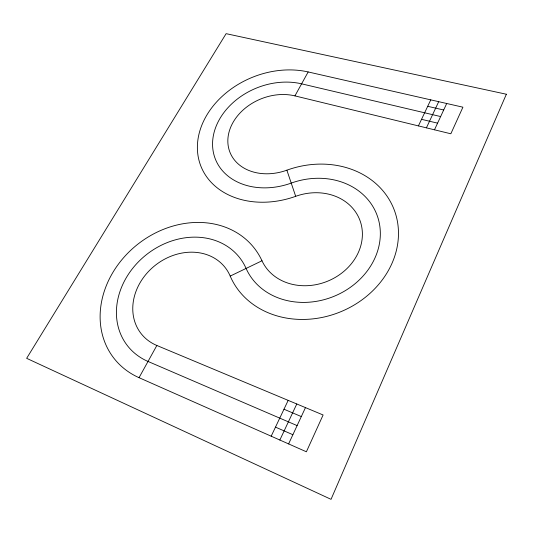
<?xml version="1.0" encoding="UTF-8"?>
<svg xmlns="http://www.w3.org/2000/svg" width="533" height="533" viewBox="0 0 533 533"><rect width="100%" height="100%" fill="white"/><g stroke="black" fill="none" stroke-linecap="round" stroke-linejoin="round"><path stroke-width="0.8" d="M288.606 443.916L305.469 407.612M434.488 129.805L446.707 103.495M279.852 440.038L296.781 403.974M426.413 127.84L438.699 101.67M271.184 436.194L288.173 400.383M418.412 125.901L430.764 99.864M156.855 345.477L323.105 414.98L306.388 451.784L139.04 377.677L156.855 345.477A53.46 44.925 -38.3 0 1 150.999 268.992A53.46 44.925 -38.3 0 1 230.203 276.087A88.445 75.753 -22.1 0 0 339.821 312.118A88.445 75.753 -22.1 0 0 394.34 210.222A88.445 75.753 -22.1 0 0 286.874 170.18A48.496 37.923 -22.5 0 1 228.031 137.414A48.496 37.923 -22.5 0 1 294.929 95.887L308.174 71.948L462.917 107.186L450.838 133.783L294.929 95.887M230.203 276.087L261.989 260.777A53.007 45.352 -22.1 0 0 327.955 281.051A53.007 45.352 -22.1 0 0 359.828 220.069A53.007 45.352 -22.1 0 0 295.688 196.317A80.909 63.32 -22.4 0 1 197.656 141.931A80.909 63.32 -22.4 0 1 308.174 71.948M427.706 106.3L443.683 109.998M440.638 116.554L301.598 83.834A64.693 50.602 -22.4 0 0 212.794 139.513A64.693 50.602 -22.4 0 0 291.231 183.099A70.716 60.529 -22.1 0 1 376.971 214.946A70.716 60.529 -22.1 0 1 333.918 296.355A70.716 60.529 -22.1 0 1 246.099 268.432A71.315 59.956 -38.4 0 0 140.645 259.658A71.315 59.956 -38.4 0 0 148.021 361.447L297.114 425.6M421.53 119.319L437.573 123.156M283.982 409.217L301.305 416.566M275.488 427.126L292.877 434.715M286.874 170.18L295.688 196.317M139.04 377.677A89.204 75.033 -38.4 0 1 130.358 250.65A89.204 75.033 -38.4 0 1 261.989 260.777M506.35 94.228L331.033 499.334L26.65 358.323L226.112 33.666L506.35 94.228"/></g></svg>
